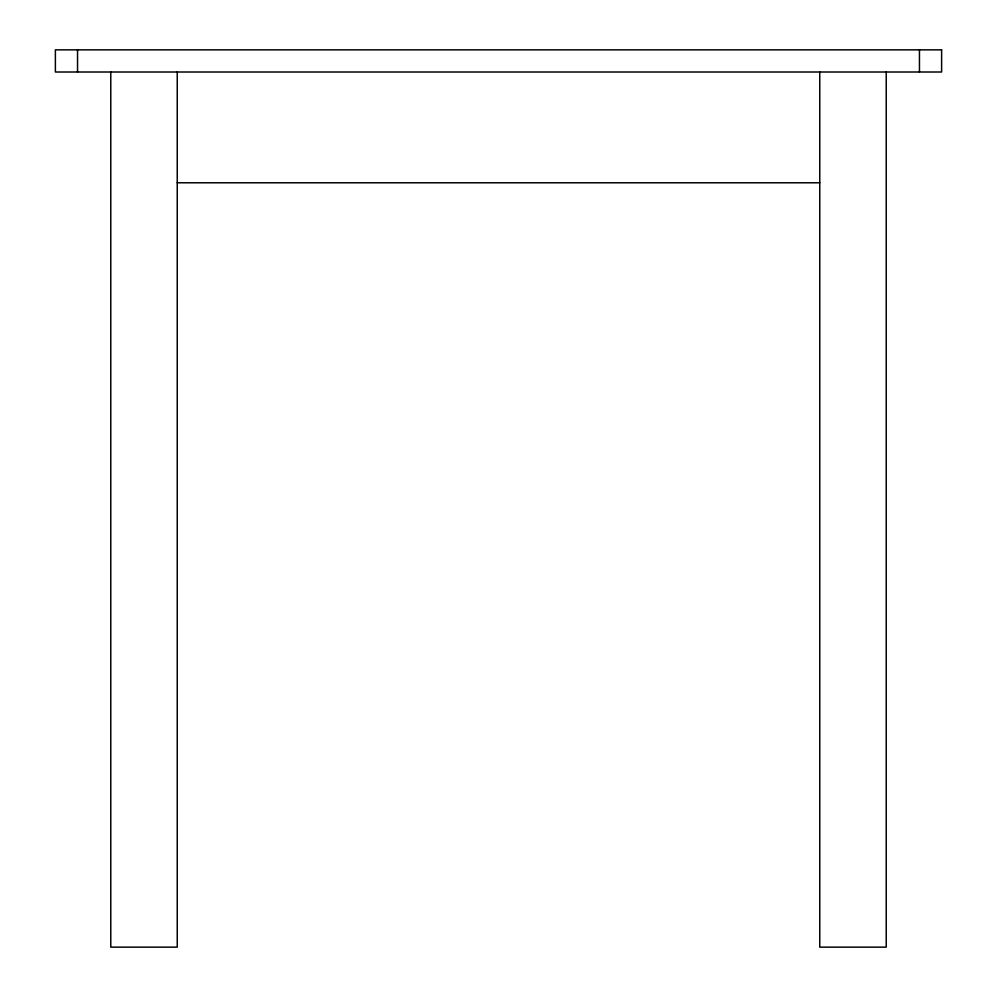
<?xml version="1.0" encoding="UTF-8"?>
<svg xmlns="http://www.w3.org/2000/svg" width="997" height="997" viewBox="0 0 997 997"><rect width="100%" height="100%" fill="white"/><g stroke="black" fill="none" stroke-linecap="round" stroke-linejoin="round"><path stroke-width="1.5" d="M177.242 182.787L819.758 182.787M919.458 49.85L919.458 72.008M886.221 72.008L886.221 947.15L819.758 947.15L819.758 72.008M177.242 72.008L177.242 947.15L110.779 947.15L110.779 72.008M77.542 49.85L77.542 72.008M941.617 49.85L55.383 49.85L55.383 72.008L941.617 72.008L941.617 49.85"/></g></svg>
